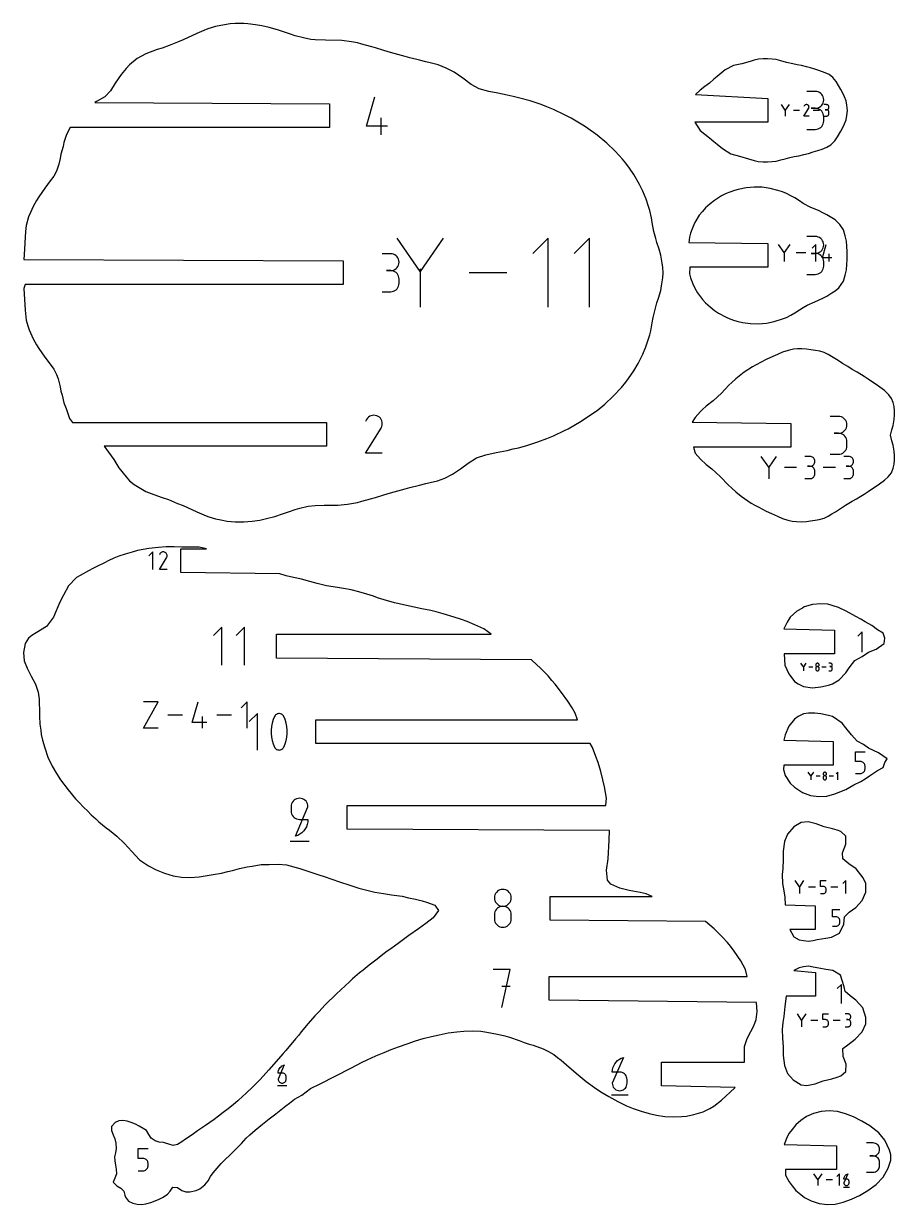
# Model space of a CAD drawing. Extents: x 0 to 590, y 0 to 890.
# Drawn here: x 187.4 to 297.5, y 88.9 to 238.2 of the extents above; entities that cross this region are included whole.
import ezdxf

# ---------------------------------------------------------------- set-up
doc = ezdxf.new("R2010")
doc.units = 0
doc.header["$MEASUREMENT"] = 0
doc.layers.add('annotation', color=7, linetype='Continuous')
doc.layers.add('boundary', color=7, linetype='Continuous')

msp = doc.modelspace()

# ---------------------------------------------------------------- linework, layer by layer
at = {"layer": 'annotation', "color": 1}
for p, q in [((283.690659, 227.291125), (283.690659, 226.484657)), ((285.509959, 227.209287), (284.717578, 227.209287)), ((288.033047, 227.209287), (287.240666, 227.209287)), ((232.613529, 224.123217), (232.613529, 226.255012)), ((283.547359, 209.303489), (283.547359, 208.094192)), ((286.275397, 209.180774), (285.087223, 209.180774)), ((289.232955, 208.09426), (289.232955, 209.059354)), ((237.517765, 207.180322), (237.517765, 202.31659)), ((248.489799, 206.686769), (243.711021, 206.686769)), ((281.599145, 182.213988), (281.599145, 180.647596)), ((285.13275, 182.055037), (283.593717, 182.055037)), ((290.032888, 182.055037), (288.493856, 182.055037)), ((285.994362, 156.888906), (285.994362, 156.357761)), ((287.192564, 156.835007), (286.670697, 156.835007)), ((288.854142, 156.835007), (288.332275, 156.835007)), ((207.463538, 150.764074), (205.636873, 150.764074)), ((213.650716, 150.764074), (211.82405, 150.764074)), ((210.014931, 149.093698), (210.014931, 150.577406)), ((286.928714, 143.109591), (286.928714, 142.578446)), ((288.126917, 143.055692), (287.605049, 143.055692)), ((289.788494, 143.055692), (289.266627, 143.055692)), ((221.078533, 134.837144), (223.478533, 134.837144)), ((285.477153, 129.110566), (285.477153, 128.203507)), ((287.523378, 129.018521), (286.632162, 129.018521)), ((290.360928, 129.018521), (289.469712, 129.018521)), ((248.903366, 116.464154), (247.836265, 116.464154)), ((285.768006, 112.260023), (285.768006, 111.352963)), ((287.814232, 112.167978), (286.923015, 112.167978)), ((290.651784, 112.167978), (289.760568, 112.167978)), ((219.505427, 103.946464), (220.6554, 103.946464)), ((261.705355, 102.746756), (263.815094, 102.746756)), ((287.802962, 92.111775), (287.802962, 91.284927)), ((289.66824, 92.02787), (288.855834, 92.02787)), ((291.071432, 91.099249), (291.814329, 91.099249))]:
    msp.add_line(p, q, dxfattribs=at)
for points in [[(233.412425, 225.190319), (230.74723, 225.190319), (231.811622, 228.923217)], [(286.430145, 224.809454), (287.496043, 224.809454), (287.496043, 224.809454), (287.687747, 224.826651), (287.868134, 224.876215), (288.034203, 224.955101), (288.182955, 225.060269), (288.311389, 225.188676), (288.416505, 225.33728), (288.495302, 225.503038), (288.54478, 225.682907), (288.56194, 225.873847), (288.56194, 226.407548), (288.56194, 226.407548), (288.54478, 226.598408), (288.495302, 226.778235), (288.416505, 226.94398), (288.311389, 227.092594), (288.182955, 227.221026), (288.034203, 227.326226), (287.868134, 227.405145), (287.687747, 227.454733), (287.496043, 227.47194), (286.962341, 227.47194), (287.496043, 227.47194), (287.496043, 227.47194), (287.687747, 227.489151), (287.868134, 227.538768), (288.034203, 227.617766), (288.182955, 227.723119), (288.311389, 227.851802), (288.416505, 228.000792), (288.495302, 228.167061), (288.54478, 228.347587), (288.56194, 228.539343), (288.56194, 228.539343), (288.54478, 228.730202), (288.495302, 228.91003), (288.416505, 229.075775), (288.311389, 229.224389), (288.182955, 229.352821), (288.034203, 229.458021), (287.868134, 229.53694), (287.687747, 229.586528), (287.496043, 229.603735), (286.430145, 229.603735)], [(284.173958, 227.933917), (283.690659, 227.23487), (283.207269, 227.933917)], [(286.696981, 226.484691), (286.053371, 226.484691), (286.648088, 227.44211), (286.648088, 227.44211), (286.648799, 227.442989), (286.649481, 227.443877), (286.650138, 227.444779), (286.650775, 227.445703), (286.651396, 227.446658), (286.652006, 227.44765), (286.652609, 227.448687), (286.65321, 227.449776), (286.653814, 227.450925), (286.653814, 227.450925), (286.678369, 227.503648), (286.692714, 227.558301), (286.6972, 227.613647), (286.692179, 227.668453), (286.678001, 227.721483), (286.655019, 227.771502), (286.623583, 227.817276), (286.584047, 227.857569), (286.53676, 227.891147), (286.53676, 227.891147), (286.48389, 227.915354), (286.429154, 227.929478), (286.373776, 227.933837), (286.318978, 227.928749), (286.265986, 227.914532), (286.216022, 227.891504), (286.17031, 227.859982), (286.130075, 227.820285), (286.096539, 227.77273), (286.054279, 227.691666)], [(288.576349, 226.484748), (288.898154, 226.484748), (288.898154, 226.484748), (288.956032, 226.48994), (289.010493, 226.504904), (289.060631, 226.52872), (289.10554, 226.560472), (289.144316, 226.599239), (289.176051, 226.644104), (289.199841, 226.694148), (289.214779, 226.748453), (289.21996, 226.806099), (289.21996, 226.967229), (289.21996, 226.967229), (289.214779, 227.024851), (289.199841, 227.079143), (289.176051, 227.129184), (289.144316, 227.174051), (289.10554, 227.212826), (289.060631, 227.244587), (289.010493, 227.268414), (288.956032, 227.283385), (288.898154, 227.28858), (288.737024, 227.28858), (288.898154, 227.28858), (288.898154, 227.28858), (288.956032, 227.293776), (289.010493, 227.308756), (289.060631, 227.332606), (289.10554, 227.364413), (289.144316, 227.403264), (289.176051, 227.448246), (289.199841, 227.498444), (289.214779, 227.552947), (289.21996, 227.61084), (289.21996, 227.61084), (289.214779, 227.668462), (289.199841, 227.722754), (289.176051, 227.772794), (289.144316, 227.817662), (289.10554, 227.856437), (289.060631, 227.888198), (289.010493, 227.912025), (288.956032, 227.926996), (288.898154, 227.932191), (288.576349, 227.932191)], [(240.432496, 211.056948), (237.517765, 206.841056), (234.602485, 211.056948)], [(253.709651, 202.316864), (253.709651, 211.056674), (251.76668, 209.113154)], [(258.930052, 202.316864), (258.930052, 211.056674), (256.98708, 209.113154)], [(286.42678, 206.466559), (287.492677, 206.466559), (287.492677, 206.466559), (287.684381, 206.483756), (287.864768, 206.533319), (288.030838, 206.612206), (288.17959, 206.717374), (288.308024, 206.845781), (288.413139, 206.994385), (288.491936, 207.160143), (288.541415, 207.340012), (288.558575, 207.530951), (288.558575, 208.064653), (288.558575, 208.064653), (288.541415, 208.255512), (288.491936, 208.43534), (288.413139, 208.601085), (288.308024, 208.749699), (288.17959, 208.878131), (288.030838, 208.983331), (287.864768, 209.06225), (287.684381, 209.111838), (287.492677, 209.129045), (286.958976, 209.129045), (287.492677, 209.129045), (287.492677, 209.129045), (287.684381, 209.146256), (287.864768, 209.195873), (288.030838, 209.27487), (288.17959, 209.380224), (288.308024, 209.508907), (288.413139, 209.657896), (288.491936, 209.824166), (288.541415, 210.004692), (288.558575, 210.196447), (288.558575, 210.196447), (288.541415, 210.387307), (288.491936, 210.567135), (288.413139, 210.73288), (288.308024, 210.881494), (288.17959, 211.009925), (288.030838, 211.115126), (287.864768, 211.194045), (287.684381, 211.243633), (287.492677, 211.26084), (286.42678, 211.26084)], [(232.734261, 204.28694), (233.800158, 204.28694), (233.800158, 204.28694), (233.991862, 204.304137), (234.172249, 204.3537), (234.338319, 204.432587), (234.487071, 204.537755), (234.615504, 204.666162), (234.72062, 204.814766), (234.799417, 204.980523), (234.848896, 205.160393), (234.866055, 205.351332), (234.866055, 205.885033), (234.866055, 205.885033), (234.848896, 206.075893), (234.799417, 206.255721), (234.72062, 206.421466), (234.615504, 206.570079), (234.487071, 206.698511), (234.338319, 206.803712), (234.172249, 206.882631), (233.991862, 206.932219), (233.800158, 206.949426), (233.266457, 206.949426), (233.800158, 206.949426), (233.800158, 206.949426), (233.991862, 206.966637), (234.172249, 207.016254), (234.338319, 207.095251), (234.487071, 207.200604), (234.615504, 207.329288), (234.72062, 207.478277), (234.799417, 207.644547), (234.848896, 207.825072), (234.866055, 208.016828), (234.866055, 208.016828), (234.848896, 208.207688), (234.799417, 208.387515), (234.72062, 208.553261), (234.615504, 208.701874), (234.487071, 208.830306), (234.338319, 208.935506), (234.172249, 209.014425), (233.991862, 209.064013), (233.800158, 209.08122), (232.734261, 209.08122)], [(284.272065, 210.267356), (283.547359, 209.219135), (282.822517, 210.267356)], [(287.573238, 208.09426), (287.573238, 210.267288), (287.090146, 209.78406)], [(289.594626, 208.577352), (288.388055, 208.577352), (288.869921, 210.267288)], [(232.740136, 183.86808), (230.608341, 183.86808), (232.578189, 187.039283), (232.578189, 187.039283), (232.580544, 187.042197), (232.582803, 187.045135), (232.584979, 187.048124), (232.587089, 187.051186), (232.589146, 187.054348), (232.591167, 187.057634), (232.593165, 187.061068), (232.595155, 187.064675), (232.597153, 187.068481), (232.597153, 187.068481), (232.678488, 187.243113), (232.726002, 187.424135), (232.740861, 187.607456), (232.724228, 187.788985), (232.677267, 187.964633), (232.601145, 188.130309), (232.497024, 188.281923), (232.366069, 188.415384), (232.209445, 188.526602), (232.209445, 188.526602), (232.034327, 188.606781), (231.853028, 188.653563), (231.669601, 188.668002), (231.488098, 188.65115), (231.312574, 188.604059), (231.147082, 188.527784), (230.995674, 188.423377), (230.862403, 188.291891), (230.751324, 188.134379), (230.611351, 187.865872)], [(289.351768, 183.727405), (290.417665, 183.727405), (290.417665, 183.727405), (290.609369, 183.744602), (290.789756, 183.794166), (290.955826, 183.873052), (291.104578, 183.978221), (291.233012, 184.106628), (291.338127, 184.255231), (291.416924, 184.420989), (291.466403, 184.600859), (291.483562, 184.791798), (291.483562, 185.325499), (291.483562, 185.325499), (291.466403, 185.516359), (291.416924, 185.696186), (291.338127, 185.861932), (291.233012, 186.010545), (291.104578, 186.138977), (290.955826, 186.244177), (290.789756, 186.323096), (290.609369, 186.372684), (290.417665, 186.389891), (289.883964, 186.389891), (290.417665, 186.389891), (290.417665, 186.389891), (290.609369, 186.407102), (290.789756, 186.456719), (290.955826, 186.535717), (291.104578, 186.64107), (291.233012, 186.769753), (291.338127, 186.918743), (291.416924, 187.085013), (291.466403, 187.265538), (291.483562, 187.457294), (291.483562, 187.457294), (291.466403, 187.648153), (291.416924, 187.827981), (291.338127, 187.993726), (291.233012, 188.14234), (291.104578, 188.270772), (290.955826, 188.375972), (290.789756, 188.454891), (290.609369, 188.504479), (290.417665, 188.521686), (289.351768, 188.521686)], [(282.53785, 183.462477), (281.599145, 182.104726), (280.660263, 183.462477)], [(286.187999, 180.647773), (286.813038, 180.647773), (286.813038, 180.647773), (286.925453, 180.657857), (287.031231, 180.686921), (287.128614, 180.73318), (287.215841, 180.79485), (287.291154, 180.870148), (287.352794, 180.957288), (287.399, 181.054488), (287.428014, 181.159963), (287.438077, 181.271929), (287.438077, 181.58489), (287.438077, 181.58489), (287.428014, 181.696809), (287.399, 181.80226), (287.352794, 181.899452), (287.291154, 181.986599), (287.215841, 182.061911), (287.128614, 182.1236), (287.031231, 182.169878), (286.925453, 182.198956), (286.813038, 182.209046), (286.500077, 182.209046), (286.813038, 182.209046), (286.813038, 182.209046), (286.925453, 182.219139), (287.031231, 182.248234), (287.128614, 182.294558), (287.215841, 182.356336), (287.291154, 182.431796), (287.352794, 182.519163), (287.399, 182.616663), (287.428014, 182.722522), (287.438077, 182.834967), (287.438077, 182.834967), (287.428014, 182.946887), (287.399, 183.052337), (287.352794, 183.14953), (287.291154, 183.236676), (287.215841, 183.311988), (287.128614, 183.373677), (287.031231, 183.419955), (286.925453, 183.449033), (286.813038, 183.459124), (286.187999, 183.459124)], [(291.088137, 180.647773), (291.713176, 180.647773), (291.713176, 180.647773), (291.825591, 180.657857), (291.931369, 180.686921), (292.028752, 180.73318), (292.115979, 180.79485), (292.191292, 180.870148), (292.252932, 180.957288), (292.299138, 181.054488), (292.328152, 181.159963), (292.338215, 181.271929), (292.338215, 181.58489), (292.338215, 181.58489), (292.328152, 181.696809), (292.299138, 181.80226), (292.252932, 181.899452), (292.191292, 181.986599), (292.115979, 182.061911), (292.028752, 182.1236), (291.931369, 182.169878), (291.825591, 182.198956), (291.713176, 182.209046), (291.400215, 182.209046), (291.713176, 182.209046), (291.713176, 182.209046), (291.825591, 182.219139), (291.931369, 182.248234), (292.028752, 182.294558), (292.115979, 182.356336), (292.191292, 182.431796), (292.252932, 182.519163), (292.299138, 182.616663), (292.328152, 182.722522), (292.338215, 182.834967), (292.338215, 182.834967), (292.328152, 182.946887), (292.299138, 183.052337), (292.252932, 183.14953), (292.191292, 183.236676), (292.115979, 183.311988), (292.028752, 183.373677), (291.931369, 183.419955), (291.825591, 183.449033), (291.713176, 183.459124), (291.088137, 183.459124)], [(203.718657, 169.183963), (203.718657, 171.396752), (203.226725, 170.904682)], [(205.531303, 169.183945), (204.54855, 169.183945), (205.456646, 170.645862), (205.456646, 170.645862), (205.457732, 170.647206), (205.458773, 170.64856), (205.459776, 170.649938), (205.460748, 170.65135), (205.461697, 170.652807), (205.462628, 170.654322), (205.46355, 170.655905), (205.464467, 170.657568), (205.465388, 170.659323), (205.465388, 170.659323), (205.502883, 170.739828), (205.524787, 170.823279), (205.531637, 170.907789), (205.523969, 170.991474), (205.502321, 171.072447), (205.467228, 171.148823), (205.419229, 171.218717), (205.358859, 171.280242), (205.286656, 171.331514), (205.286656, 171.331514), (205.205927, 171.368476), (205.122348, 171.390042), (205.037789, 171.396698), (204.954116, 171.388929), (204.8732, 171.367221), (204.796908, 171.332058), (204.72711, 171.283927), (204.665672, 171.223312), (204.614465, 171.150699), (204.549938, 171.026918)], [(212.456455, 157.07262), (212.456455, 161.87262), (211.389354, 160.805217)], [(215.323556, 157.07262), (215.323556, 161.87262), (214.256455, 160.805217)], [(293.430674, 158.710079), (293.430674, 161.293669), (292.856309, 160.719142)], [(286.312665, 157.312253), (285.994362, 156.851856), (285.675998, 157.312253)], [(289.211964, 156.357821), (289.423907, 156.357821), (289.423907, 156.357821), (289.462026, 156.36124), (289.497894, 156.371096), (289.530915, 156.386781), (289.560493, 156.407693), (289.586031, 156.433226), (289.606932, 156.462774), (289.6226, 156.495733), (289.632439, 156.531499), (289.635851, 156.569465), (289.635851, 156.675586), (289.635851, 156.675586), (289.632439, 156.713537), (289.6226, 156.749294), (289.606932, 156.78225), (289.586031, 156.811801), (289.560493, 156.837338), (289.530915, 156.858256), (289.497894, 156.873948), (289.462026, 156.883808), (289.423907, 156.88723), (289.317786, 156.88723), (289.423907, 156.88723), (289.423907, 156.88723), (289.462026, 156.890652), (289.497894, 156.900518), (289.530915, 156.916226), (289.560493, 156.937174), (289.586031, 156.962762), (289.606932, 156.992387), (289.6226, 157.025448), (289.632439, 157.061343), (289.635851, 157.099472), (289.635851, 157.099472), (289.632439, 157.137423), (289.6226, 157.17318), (289.606932, 157.206137), (289.586031, 157.235687), (289.560493, 157.261224), (289.530915, 157.282142), (289.497894, 157.297835), (289.462026, 157.307695), (289.423907, 157.311116), (289.211964, 157.311116)], [(204.383777, 149.093698), (202.528828, 149.093698), (204.383777, 152.43445), (202.528828, 152.43445)], [(210.570954, 149.83639), (208.716006, 149.83639), (209.456812, 152.43445)], [(215.64598, 149.093698), (215.64598, 152.43445), (214.903288, 151.691548)], [(216.947457, 146.346022), (216.947457, 150.963742), (215.920879, 149.936874)], [(292.563935, 143.369509), (293.173346, 143.369509), (293.173346, 143.369509), (293.282723, 143.379344), (293.385736, 143.407696), (293.480648, 143.452838), (293.565723, 143.513045), (293.639224, 143.58659), (293.699415, 143.671745), (293.744558, 143.766784), (293.772917, 143.869981), (293.782756, 143.979608), (293.782756, 144.283195), (293.782756, 144.283195), (293.772923, 144.392769), (293.744578, 144.495824), (293.699453, 144.590657), (293.639281, 144.675568), (293.565794, 144.748855), (293.480725, 144.808818), (293.385806, 144.853754), (293.282768, 144.881964), (293.173346, 144.891745), (292.563935, 144.891745), (292.563935, 146.113836), (293.782756, 146.113836)], [(287.247017, 143.532938), (286.928714, 143.072541), (286.61035, 143.532938)], [(290.358529, 142.578476), (290.358529, 143.532908), (290.146346, 143.320666)], [(286.020735, 129.833535), (285.477153, 129.047295), (284.93347, 129.833535)], [(288.134447, 128.203558), (288.496392, 128.203558), (288.496392, 128.203558), (288.561354, 128.209399), (288.622536, 128.226237), (288.678907, 128.253049), (288.729435, 128.288807), (288.773089, 128.332487), (288.808838, 128.383063), (288.835649, 128.439509), (288.852493, 128.500801), (288.858336, 128.565911), (288.858336, 128.746219), (288.858336, 128.746219), (288.852496, 128.811298), (288.835661, 128.872505), (288.80886, 128.928829), (288.773123, 128.97926), (288.729477, 129.022787), (288.678952, 129.0584), (288.622577, 129.085089), (288.561381, 129.101844), (288.496392, 129.107653), (288.134447, 129.107653), (288.134447, 129.833484), (288.858336, 129.833484)], [(291.334402, 128.203558), (291.334402, 129.833484), (290.972048, 129.471029)], [(289.658946, 124.077698), (290.128505, 124.077698), (290.128505, 124.077698), (290.212781, 124.085276), (290.292154, 124.107121), (290.365285, 124.141904), (290.430837, 124.188294), (290.48747, 124.244961), (290.533848, 124.310575), (290.568631, 124.383804), (290.590482, 124.463318), (290.598064, 124.547788), (290.598064, 124.781705), (290.598064, 124.781705), (290.590487, 124.866134), (290.568646, 124.945539), (290.533877, 125.018609), (290.487514, 125.084034), (290.430891, 125.140503), (290.365344, 125.186705), (290.292208, 125.221329), (290.212816, 125.243065), (290.128505, 125.250601), (289.658946, 125.250601), (289.658946, 126.192239), (290.598064, 126.192239)], [(247.836265, 113.801668), (248.903366, 118.601668), (246.768862, 118.601668)], [(290.787421, 114.31937), (290.787421, 116.718898), (290.253975, 116.185302)], [(286.311588, 112.982993), (285.768006, 112.196752), (285.224322, 112.982993)], [(288.425301, 111.353014), (288.787246, 111.353014), (288.787246, 111.353014), (288.852208, 111.358855), (288.913391, 111.375694), (288.969761, 111.402506), (289.02029, 111.438264), (289.063944, 111.481944), (289.099692, 111.53252), (289.126504, 111.588966), (289.143348, 111.650258), (289.149191, 111.715368), (289.149191, 111.895676), (289.149191, 111.895676), (289.143351, 111.960756), (289.126516, 112.021962), (289.099715, 112.078286), (289.063977, 112.128717), (289.020332, 112.172244), (288.969807, 112.207858), (288.913432, 112.234547), (288.852235, 112.251301), (288.787246, 112.25711), (288.425301, 112.25711), (288.425301, 112.982942), (289.149191, 112.982942)], [(291.262854, 111.353066), (291.624799, 111.353066), (291.624799, 111.353066), (291.689896, 111.358905), (291.751149, 111.375735), (291.807541, 111.402523), (291.858053, 111.438234), (291.901665, 111.481837), (291.937359, 111.532298), (291.964116, 111.588585), (291.980917, 111.649663), (291.986744, 111.714499), (291.986744, 111.895727), (291.986744, 111.895727), (291.980917, 111.960537), (291.964116, 112.021601), (291.937359, 112.077883), (291.901665, 112.128347), (291.858053, 112.171959), (291.807541, 112.207682), (291.751149, 112.23448), (291.689896, 112.251318), (291.624799, 112.257161), (291.443571, 112.257161), (291.624799, 112.257161), (291.624799, 112.257161), (291.689896, 112.263006), (291.751149, 112.279854), (291.807541, 112.306679), (291.858053, 112.342454), (291.901665, 112.386151), (291.937359, 112.436743), (291.964116, 112.493203), (291.980917, 112.554503), (291.986744, 112.619617), (291.986744, 112.619617), (291.980917, 112.684427), (291.964116, 112.745491), (291.937359, 112.801773), (291.901665, 112.852237), (291.858053, 112.895849), (291.807541, 112.931571), (291.751149, 112.95837), (291.689896, 112.975208), (291.624799, 112.981051), (291.262854, 112.981051)], [(201.867124, 93.154578), (202.494056, 93.154578), (202.494056, 93.154578), (202.606578, 93.164696), (202.712553, 93.193862), (202.810194, 93.240303), (202.897715, 93.302241), (202.973329, 93.3779), (203.03525, 93.465503), (203.081691, 93.563275), (203.110866, 93.669439), (203.120988, 93.782218), (203.120988, 94.094533), (203.120988, 94.094533), (203.110871, 94.207258), (203.081711, 94.313275), (203.035289, 94.410835), (202.973387, 94.498187), (202.897788, 94.573581), (202.810273, 94.635268), (202.712624, 94.681496), (202.606625, 94.710517), (202.494056, 94.720579), (201.867124, 94.720579), (201.867124, 95.977806), (203.120988, 95.977806)], [(293.985492, 92.973568), (294.806631, 92.973568), (294.806631, 92.973568), (294.954315, 92.986816), (295.093281, 93.024998), (295.221216, 93.085771), (295.335811, 93.166789), (295.434753, 93.265711), (295.515731, 93.380191), (295.576435, 93.507887), (295.614552, 93.646454), (295.627771, 93.793548), (295.627771, 94.204698), (295.627771, 94.204698), (295.614552, 94.351731), (295.576435, 94.490265), (295.515731, 94.617951), (295.434753, 94.732439), (295.335811, 94.83138), (295.221216, 94.912423), (295.093281, 94.973221), (294.954315, 95.011422), (294.806631, 95.024678), (294.395482, 95.024678), (294.806631, 95.024678), (294.806631, 95.024678), (294.954315, 95.037937), (295.093281, 95.07616), (295.221216, 95.137018), (295.335811, 95.218179), (295.434753, 95.317314), (295.515731, 95.432091), (295.576435, 95.560181), (295.614552, 95.699253), (295.627771, 95.846977), (295.627771, 95.846977), (295.614552, 95.99401), (295.576435, 96.132545), (295.515731, 96.26023), (295.434753, 96.374718), (295.335811, 96.473659), (295.221216, 96.554703), (295.093281, 96.6155), (294.954315, 96.653701), (294.806631, 96.666957), (293.985492, 96.666957)], [(288.298475, 92.770813), (287.802962, 92.054099), (287.307356, 92.770813)], [(290.55563, 91.284973), (290.55563, 92.770766), (290.225319, 92.440362)]]:
    msp.add_lwpolyline(points, dxfattribs=at)
for points in [[(287.970853, 157.137363), (287.960995, 157.17312), (287.945301, 157.206077), (287.924375, 157.235627), (287.898817, 157.261164), (287.869231, 157.282082), (287.83622, 157.297775), (287.800385, 157.307635), (287.76233, 157.311056), (287.76233, 157.311056), (287.724274, 157.307635), (287.68844, 157.297775), (287.655428, 157.282082), (287.625843, 157.261164), (287.600285, 157.235627), (287.579358, 157.206077), (287.563665, 157.17312), (287.553807, 157.137363), (287.550387, 157.099412), (287.550387, 157.099412), (287.553809, 157.061284), (287.563672, 157.025388), (287.579372, 156.992327), (287.600305, 156.962702), (287.625867, 156.937114), (287.655455, 156.916166), (287.688464, 156.900458), (287.72429, 156.890592), (287.76233, 156.88717), (287.76233, 156.88717), (287.800369, 156.890592), (287.836196, 156.900458), (287.869205, 156.916166), (287.898792, 156.937114), (287.924355, 156.962702), (287.945288, 156.992327), (287.960988, 157.025388), (287.970851, 157.061284), (287.974273, 157.099412), (287.974273, 157.099412)], [(287.553809, 156.531297), (287.563672, 156.495456), (287.579372, 156.462475), (287.600305, 156.432944), (287.625867, 156.407456), (287.655455, 156.386602), (287.688464, 156.370974), (287.72429, 156.361163), (287.76233, 156.357761), (287.76233, 156.357761), (287.800369, 156.361163), (287.836196, 156.370974), (287.869205, 156.386602), (287.898792, 156.407456), (287.924355, 156.432944), (287.945288, 156.462475), (287.960988, 156.495456), (287.970851, 156.531297), (287.974273, 156.569405), (287.974273, 156.674987), (287.974273, 156.674987), (287.970853, 156.713114), (287.960995, 156.749004), (287.945301, 156.782057), (287.924375, 156.811673), (287.898817, 156.837251), (287.869231, 156.85819), (287.83622, 156.873889), (287.800385, 156.88375), (287.76233, 156.88717), (287.76233, 156.88717), (287.724274, 156.883748), (287.68844, 156.873883), (287.655428, 156.858176), (287.625843, 156.837231), (287.600285, 156.811648), (287.579358, 156.782031), (287.563665, 156.74898), (287.553807, 156.713098), (287.550387, 156.674987), (287.550387, 156.569405), (287.550387, 156.569405)], [(219.528007, 146.366812), (219.638074, 146.34688), (219.748399, 146.346322), (219.856493, 146.364327), (219.959867, 146.400081), (220.056035, 146.452772), (220.142506, 146.521586), (220.216794, 146.605711), (220.276409, 146.704335), (220.276409, 146.704335), (220.454278, 147.120682), (220.58768, 147.54908), (220.676615, 147.986112), (220.721082, 148.428365), (220.721082, 148.872422), (220.676615, 149.314867), (220.58768, 149.752286), (220.454278, 150.181263), (220.276409, 150.598382), (220.276409, 150.598382), (220.253789, 150.640478), (220.228145, 150.680725), (220.199669, 150.718925), (220.168554, 150.754879), (220.134995, 150.78839), (220.099183, 150.81926), (220.061312, 150.847292), (220.021574, 150.872287), (219.980163, 150.894048), (219.980163, 150.894048), (219.87199, 150.935037), (219.761278, 150.955651), (219.650487, 150.956706), (219.542078, 150.93902), (219.438509, 150.903411), (219.34224, 150.850696), (219.255732, 150.781693), (219.181443, 150.69722), (219.121834, 150.598093), (219.121834, 150.598093), (218.944823, 150.181831), (218.812064, 149.753498), (218.723558, 149.316508), (218.679305, 148.874277), (218.679305, 148.43022), (218.723558, 147.987753), (218.812064, 147.550292), (218.944823, 147.121251), (219.121834, 146.704045), (219.121834, 146.704045), (219.144372, 146.662033), (219.169826, 146.621987), (219.198091, 146.584029), (219.229059, 146.54828), (219.262622, 146.514862), (219.298674, 146.483897), (219.337106, 146.455505), (219.377813, 146.42981), (219.420686, 146.406931), (219.420686, 146.406931)], [(288.905205, 143.358048), (288.895347, 143.393805), (288.879653, 143.426762), (288.858727, 143.456312), (288.833169, 143.481849), (288.803583, 143.502767), (288.770572, 143.51846), (288.734737, 143.52832), (288.696682, 143.531741), (288.696682, 143.531741), (288.658627, 143.52832), (288.622792, 143.51846), (288.58978, 143.502767), (288.560195, 143.481849), (288.534637, 143.456312), (288.51371, 143.426762), (288.498017, 143.393805), (288.488159, 143.358048), (288.484739, 143.320097), (288.484739, 143.320097), (288.488161, 143.281969), (288.498024, 143.246073), (288.513724, 143.213012), (288.534657, 143.183387), (288.560219, 143.157799), (288.589807, 143.136851), (288.622816, 143.121143), (288.658642, 143.111277), (288.696682, 143.107855), (288.696682, 143.107855), (288.734722, 143.111277), (288.770548, 143.121143), (288.803557, 143.136851), (288.833145, 143.157799), (288.858707, 143.183387), (288.87964, 143.213012), (288.89534, 143.246073), (288.905203, 143.281969), (288.908625, 143.320097), (288.908625, 143.320097)], [(288.488161, 142.751982), (288.498024, 142.716141), (288.513724, 142.68316), (288.534657, 142.653629), (288.560219, 142.628141), (288.589807, 142.607287), (288.622816, 142.591659), (288.658642, 142.581848), (288.696682, 142.578446), (288.696682, 142.578446), (288.734722, 142.581848), (288.770548, 142.591659), (288.803557, 142.607287), (288.833145, 142.628141), (288.858707, 142.653629), (288.87964, 142.68316), (288.89534, 142.716141), (288.905203, 142.751982), (288.908625, 142.79009), (288.908625, 142.895672), (288.908625, 142.895672), (288.905205, 142.933799), (288.895347, 142.969689), (288.879653, 143.002742), (288.858727, 143.032358), (288.833169, 143.057936), (288.803583, 143.078875), (288.770572, 143.094574), (288.734737, 143.104435), (288.696682, 143.107855), (288.696682, 143.107855), (288.658627, 143.104433), (288.622792, 143.094568), (288.58978, 143.078861), (288.560195, 143.057916), (288.534637, 143.032333), (288.51371, 143.002716), (288.498017, 142.969665), (288.488159, 142.933783), (288.484739, 142.895672), (288.484739, 142.79009), (288.484739, 142.79009)], [(223.343527, 139.169741), (223.343527, 139.169741), (223.326368, 139.361497), (223.276889, 139.542023), (223.198092, 139.708292), (223.092977, 139.857282), (222.964543, 139.985965), (222.815791, 140.091318), (222.649721, 140.170316), (222.469334, 140.219933), (222.27763, 140.237144), (222.27763, 140.237144), (222.086322, 140.219933), (221.906146, 140.170316), (221.740138, 140.091318), (221.591337, 139.985965), (221.462779, 139.857282), (221.357502, 139.708292), (221.278544, 139.542023), (221.228942, 139.361497), (221.211733, 139.169741), (221.211733, 138.63604), (221.211733, 138.63604), (221.228942, 138.444295), (221.278544, 138.263797), (221.357502, 138.097567), (221.462779, 137.948626), (221.591337, 137.819992), (221.740138, 137.714686), (221.906146, 137.635729), (222.086322, 137.58614), (222.27763, 137.568939), (223.343527, 137.568939), (223.319928, 137.245307), (223.251057, 136.934239), (223.139807, 136.639647), (222.989067, 136.365442), (222.80173, 136.115536), (222.580686, 135.893841), (222.328828, 135.704269), (222.049045, 135.550733), (221.74423, 135.437144), (221.74423, 135.437144)], [(249.024877, 127.85721), (248.9753, 128.037037), (248.896374, 128.202783), (248.791129, 128.351396), (248.662596, 128.479828), (248.513805, 128.585029), (248.347785, 128.663948), (248.167566, 128.713535), (247.976179, 128.730743), (247.976179, 128.730743), (247.784792, 128.713535), (247.604574, 128.663948), (247.438554, 128.585029), (247.289762, 128.479828), (247.161229, 128.351396), (247.055985, 128.202783), (246.977059, 128.037037), (246.927481, 127.85721), (246.910282, 127.66635), (246.910282, 127.66635), (246.927491, 127.474594), (246.977093, 127.294069), (247.056052, 127.127799), (247.161328, 126.97881), (247.289886, 126.850126), (247.438687, 126.744773), (247.604695, 126.665776), (247.784871, 126.616159), (247.976179, 126.598948), (247.976179, 126.598948), (248.167487, 126.616159), (248.347663, 126.665776), (248.513671, 126.744773), (248.662472, 126.850126), (248.79103, 126.97881), (248.896307, 127.127799), (248.975265, 127.294069), (249.024868, 127.474594), (249.042077, 127.66635), (249.042077, 127.66635)], [(246.927491, 124.809202), (246.977093, 124.628953), (247.056052, 124.463084), (247.161328, 124.314569), (247.289886, 124.186385), (247.438687, 124.081507), (247.604695, 124.00291), (247.784871, 123.95357), (247.976179, 123.936462), (247.976179, 123.936462), (248.167487, 123.95357), (248.347663, 124.00291), (248.513671, 124.081507), (248.662472, 124.186385), (248.79103, 124.314569), (248.896307, 124.463084), (248.975265, 124.628953), (249.024868, 124.809202), (249.042077, 125.000854), (249.042077, 125.531846), (249.042077, 125.531846), (249.024877, 125.723592), (248.9753, 125.904089), (248.896374, 126.070319), (248.791129, 126.219261), (248.662596, 126.347895), (248.513805, 126.4532), (248.347785, 126.532158), (248.167566, 126.581747), (247.976179, 126.598948), (247.976179, 126.598948), (247.784792, 126.581737), (247.604574, 126.532123), (247.438554, 126.453133), (247.289762, 126.347796), (247.161229, 126.219137), (247.055985, 126.070185), (246.977059, 125.903968), (246.927481, 125.723512), (246.910282, 125.531846), (246.910282, 125.000854), (246.910282, 125.000854)], [(261.82271, 104.212235), (261.82271, 104.212235), (261.837838, 104.04368), (261.881441, 103.885012), (261.95085, 103.738886), (262.043394, 103.607958), (262.156404, 103.494881), (262.287209, 103.402311), (262.433139, 103.332903), (262.591525, 103.289312), (262.759695, 103.274191), (262.759695, 103.274191), (262.928215, 103.289312), (263.086785, 103.332903), (263.23277, 103.402311), (263.363531, 103.494881), (263.476432, 103.607958), (263.568835, 103.738886), (263.638102, 103.885012), (263.681597, 104.04368), (263.696681, 104.212235), (263.696681, 104.679008), (263.696681, 104.679008), (263.681597, 104.847482), (263.638102, 105.005931), (263.568835, 105.15174), (263.476432, 105.282292), (263.363531, 105.394974), (263.23277, 105.487168), (263.086785, 105.556259), (262.928215, 105.599632), (262.759695, 105.614671), (261.82271, 105.614671), (261.843457, 105.899874), (261.904014, 106.173898), (262.001851, 106.433346), (262.13444, 106.67482), (262.299254, 106.894923), (262.493762, 107.090256), (262.715437, 107.257424), (262.96175, 107.393027), (263.230173, 107.49367), (263.230173, 107.49367)], [(219.569394, 104.745265), (219.569394, 104.745265), (219.57764, 104.653389), (219.601407, 104.566902), (219.63924, 104.487253), (219.689684, 104.415886), (219.751283, 104.354251), (219.822582, 104.303793), (219.902126, 104.26596), (219.988458, 104.242199), (220.080125, 104.233957), (220.080125, 104.233957), (220.171981, 104.242199), (220.258414, 104.26596), (220.337987, 104.303793), (220.409262, 104.354251), (220.470802, 104.415886), (220.521169, 104.487253), (220.558925, 104.566902), (220.582633, 104.653389), (220.590855, 104.745265), (220.590855, 104.999692), (220.590855, 104.999692), (220.582633, 105.091524), (220.558925, 105.177891), (220.521169, 105.257368), (220.470802, 105.32853), (220.409262, 105.38995), (220.337987, 105.440203), (220.258414, 105.477863), (220.171981, 105.501504), (220.080125, 105.509702), (219.569394, 105.509702), (219.580703, 105.66516), (219.613711, 105.814525), (219.66704, 105.955944), (219.739312, 106.087566), (219.829148, 106.207539), (219.93517, 106.314011), (220.056, 106.405131), (220.19026, 106.479045), (220.336572, 106.533903), (220.336572, 106.533903)], [(291.112756, 91.615284), (291.112756, 91.615284), (291.118083, 91.555931), (291.133437, 91.50006), (291.157877, 91.448605), (291.190465, 91.402502), (291.230259, 91.362684), (291.276319, 91.330088), (291.327705, 91.305648), (291.383476, 91.290298), (291.442694, 91.284973), (291.442694, 91.284973), (291.502034, 91.290298), (291.557871, 91.305648), (291.609276, 91.330088), (291.655321, 91.362684), (291.695076, 91.402502), (291.727614, 91.448605), (291.752005, 91.50006), (291.76732, 91.555931), (291.772632, 91.615284), (291.772632, 91.779648), (291.772632, 91.779648), (291.76732, 91.838972), (291.752005, 91.894766), (291.727614, 91.946109), (291.695076, 91.99208), (291.655321, 92.031759), (291.609276, 92.064223), (291.557871, 92.088552), (291.502034, 92.103824), (291.442694, 92.10912), (291.112756, 92.10912), (291.120062, 92.209548), (291.141385, 92.306039), (291.175836, 92.397398), (291.222525, 92.482427), (291.28056, 92.559931), (291.349052, 92.628714), (291.427109, 92.687578), (291.513843, 92.735328), (291.608362, 92.770766), (291.608362, 92.770766)]]:
    msp.add_lwpolyline(points, close=True, dxfattribs=at)
at = {"layer": 'boundary', "color": 5}
for points in [[(226.080429, 228.023217), (226.080429, 225.023217), (193.261334, 225.023217), (192.820695, 224.143688), (192.483573, 223.146149), (192.405299, 222.640778), (192.090087, 221.66368), (192.021492, 221.106775), (191.826767, 220.388953), (191.526627, 219.538431), (191.197019, 218.874731), (190.756004, 218.278078), (190.08011, 217.359255), (189.320614, 216.275512), (189.015825, 215.792094), (188.582211, 215.056642), (188.248713, 214.282839), (187.999885, 213.729809), (187.715792, 212.667661), (187.617782, 211.90432), (187.452275, 209.001442), (187.421548, 208.336789), (227.80076, 208.186789), (227.80076, 205.186789), (187.571547, 205.186789), (187.432586, 204.669007), (187.562949, 201.951419), (187.715792, 200.705888), (187.903695, 199.984921), (188.068259, 199.473114), (188.582211, 198.316906), (189.015889, 197.581353), (189.320729, 197.097854), (190.080107, 196.014302), (190.4705, 195.479981), (191.196623, 194.499342), (191.527929, 193.832014), (191.769121, 193.261072), (192.02162, 192.266235), (192.090093, 191.709976), (192.25219, 191.215777), (192.483451, 190.227625), (192.766313, 189.517806), (193.205559, 188.263831), (193.586335, 187.768119), (225.674841, 187.768119), (225.674841, 184.768119), (197.569096, 184.768119), (198.11932, 183.978092), (198.777048, 183.057681), (199.446037, 182.002616), (200.334284, 180.869256), (200.78621, 180.392021), (201.377731, 179.894835), (202.820302, 179.030475), (203.832735, 178.633096), (204.919749, 178.284612), (205.699077, 178.007816), (206.858037, 177.528566), (207.544439, 177.240441), (209.286314, 176.441794), (210.189276, 176.062519), (210.692766, 175.862937), (211.66265, 175.565728), (212.317613, 175.427032), (213.109685, 175.27892), (214.123612, 175.202013), (214.712272, 175.202138), (215.228837, 175.199416), (215.746299, 175.237835), (216.280172, 175.275875), (217.246173, 175.41492), (218.099172, 175.601247), (219.145195, 175.885919), (220.135655, 176.197017), (220.988318, 176.504483), (221.740397, 176.747153), (222.31822, 176.930216), (223.373973, 177.166638), (224.270893, 177.249051), (225.407995, 177.278818), (227.13771, 177.309395), (228.357936, 177.406024), (229.602169, 177.641074), (230.140391, 177.78991), (231.25622, 178.089861), (231.865651, 178.270577), (232.921326, 178.586476), (233.772121, 178.849694), (235.651564, 179.37517), (236.232719, 179.53367), (237.437922, 179.840774), (238.257181, 180.016997), (238.803672, 180.145103), (239.703113, 180.364931), (240.629752, 180.718809), (241.606065, 181.218018), (242.610319, 181.885529), (243.613248, 182.613985), (244.663489, 183.277954), (245.829821, 183.679156), (247.131336, 183.940283), (248.543908, 184.224623), (249.287832, 184.400211), (249.96325, 184.561285), (251.005503, 184.854877), (252.407947, 185.296029), (253.552275, 185.739032), (254.380146, 186.075353), (255.780027, 186.741429), (256.260189, 186.967018), (257.89664, 187.900184), (259.445656, 188.952067), (259.89356, 189.28292), (260.872, 190.086779), (261.946373, 191.093385), (262.972812, 192.192434), (263.518346, 192.861869), (263.862054, 193.299025), (264.525937, 194.283952), (265.082171, 195.216299), (265.674452, 196.377422), (266.080726, 197.32807), (266.416621, 198.331909), (266.550045, 198.824542), (266.681331, 199.32555), (266.878845, 200.351135), (266.998586, 201.004218), (267.32332, 202.361787), (267.467011, 202.871938), (267.661495, 203.450113), (267.949634, 204.450487), (268.065396, 205.004554), (268.213869, 206.01829), (268.2588, 206.687075), (268.213851, 207.355788), (268.121095, 207.873085), (267.949639, 208.923056), (267.740913, 209.663334), (267.467011, 210.501615), (267.32332, 211.011767), (267.0816, 211.912527), (266.878844, 213.022405), (266.767194, 213.615646), (266.550045, 214.549006), (266.416621, 215.041633), (266.100234, 215.99474), (265.674882, 216.9952), (265.254668, 217.84044), (264.525635, 219.090064), (263.990718, 219.888459), (263.518417, 220.511574), (263.100476, 221.036962), (262.178026, 222.051703), (261.128261, 223.065529), (259.893556, 224.09063), (259.445658, 224.421477), (258.302794, 225.219002), (256.615279, 226.212145), (255.78003, 226.632116), (254.380145, 227.298183), (253.552277, 227.634497), (252.809474, 227.938797), (251.417221, 228.40442), (249.963249, 228.81226), (249.287834, 228.973335), (248.543908, 229.148917), (247.367426, 229.387046), (246.211833, 229.601483), (245.006904, 229.920895), (243.969274, 230.496573), (242.925493, 231.258265), (241.827156, 232.015749), (240.835683, 232.558965), (239.804966, 232.976483), (238.803669, 233.228436), (238.257185, 233.356543), (237.437921, 233.532765), (236.232715, 233.83987), (235.651567, 233.998367), (233.772118, 234.523849), (232.921329, 234.787059), (231.865647, 235.102952), (231.25622, 235.283671), (230.140386, 235.583629), (229.60217, 235.732466), (228.849474, 235.868476), (227.610996, 236.022519), (225.576442, 236.090511), (224.270893, 236.124485), (223.690607, 236.18334), (222.765001, 236.356129), (221.740405, 236.626383), (220.988318, 236.869051), (220.135655, 237.176524), (219.496186, 237.378617), (218.414865, 237.682147), (217.497455, 237.905735), (216.691994, 238.035191), (215.746296, 238.135707), (215.228838, 238.174122), (214.712271, 238.171406), (214.123612, 238.171532), (213.509366, 238.130347), (212.31761, 237.946503), (211.662653, 237.807813), (210.692764, 237.510606), (210.189287, 237.311026), (209.286314, 236.931746), (207.544443, 236.133099), (206.858035, 235.844967), (205.772559, 235.390384), (204.91975, 235.088939), (204.281425, 234.886259), (202.836541, 234.350587), (201.758023, 233.743671), (200.786394, 232.981666), (200.334289, 232.504282), (199.701861, 231.746466), (198.97811, 230.640492), (198.371633, 229.677208), (197.637826, 228.927821), (196.591748, 228.315598), (196.391685, 228.181967)], [(272.351651, 229.19982), (281.496645, 228.709304), (281.496645, 225.709304), (272.256798, 225.709304), (272.948164, 224.667866), (273.516105, 224.185771), (274.112138, 223.75268), (274.655129, 223.281518), (275.096393, 222.945922), (275.762331, 222.367326), (276.830176, 221.728818), (277.916255, 221.408902), (279.053089, 221.089246), (279.782242, 220.871973), (280.283404, 220.76252), (280.908302, 220.69505), (281.430572, 220.685097), (282.036983, 220.727065), (282.544196, 220.80006), (283.141921, 220.947825), (283.673315, 221.098839), (284.291653, 221.256228), (284.835344, 221.362983), (285.401176, 221.476006), (286.035118, 221.620591), (286.625903, 221.768029), (287.235926, 221.952644), (287.81959, 222.141702), (288.352239, 222.315503), (288.942706, 222.540654), (289.462924, 222.84246), (289.981732, 223.357019), (290.300659, 223.86627), (290.71255, 224.575876), (290.96232, 225.022142), (291.198517, 225.516087), (291.379722, 226.023541), (291.497149, 226.545371), (291.557285, 227.171644), (291.497148, 227.873206), (291.379722, 228.395033), (291.198516, 228.902486), (290.96232, 229.396433), (290.71255, 229.842708), (290.425362, 230.358375), (290.135968, 230.855493), (289.725792, 231.354276), (289.248972, 231.727237), (288.756702, 231.961715), (287.940404, 232.23456), (287.441109, 232.400531), (286.886903, 232.575136), (286.366527, 232.722397), (285.765978, 232.859509), (285.191347, 232.982454), (284.63392, 233.094633), (283.852497, 233.266483), (283.141927, 233.470746), (282.544196, 233.618509), (282.036983, 233.691504), (281.430568, 233.73348), (280.908295, 233.723522), (280.320445, 233.660983), (279.782242, 233.546596), (279.264868, 233.402548), (278.206024, 233.083273), (277.168058, 232.864257), (276.087239, 232.350315), (275.096393, 231.472648), (274.655129, 231.137052), (274.112138, 230.66589), (273.516118, 230.232809), (272.948366, 229.750915)], [(273.6144, 214.873062), (273.221218, 214.432014), (272.804852, 213.937721), (272.240777, 213.023324), (271.99321, 212.443767), (271.705291, 211.686355), (271.568577, 211.193062), (271.487153, 210.516409), (281.493279, 210.366409), (281.493279, 207.366409), (271.637147, 207.366409), (271.568603, 206.53954), (271.705291, 206.046411), (271.99321, 205.288998), (272.240777, 204.709446), (272.578815, 204.149927), (273.221013, 203.300962), (273.613833, 202.860269), (274.178042, 202.357274), (274.732441, 201.903827), (275.242269, 201.561974), (276.203598, 201.053319), (276.693907, 200.851986), (277.265579, 200.65531), (277.758493, 200.512674), (278.26916, 200.398104), (279.281621, 200.258315), (280.296195, 200.232874), (281.306472, 200.316648), (282.302711, 200.513716), (283.336789, 200.843588), (283.839017, 201.042884), (284.397724, 201.326089), (284.90521, 201.60149), (285.48354, 201.971772), (285.965858, 202.28303), (286.480716, 202.573084), (287.431686, 203.022483), (288.440406, 203.483042), (288.942708, 203.717657), (289.566669, 204.123575), (290.01574, 204.380487), (290.470878, 204.788204), (291.04484, 205.62854), (291.267283, 206.372377), (291.441332, 207.042696), (291.525422, 208.380387), (291.525422, 209.352422), (291.441332, 210.69009), (291.267283, 211.360402), (291.04484, 212.104243), (290.613121, 212.77686), (290.01574, 213.352292), (289.566686, 213.609222), (288.943307, 214.014791), (288.440921, 214.249508), (287.890506, 214.532943), (286.912653, 214.946558), (285.965853, 215.449748), (285.48354, 215.761002), (284.905202, 216.131289), (284.397724, 216.406689), (283.839012, 216.689895), (283.336789, 216.889187), (282.76364, 217.092296), (281.76537, 217.344351), (280.763279, 217.478164), (279.756109, 217.502721), (278.766342, 217.419498), (277.758491, 217.220108), (277.265579, 217.077473), (276.693903, 216.880792), (276.203598, 216.67946), (275.635245, 216.399417), (274.732661, 215.829105), (274.178197, 215.375665)], [(272.28678, 188.400701), (271.943348, 187.777255), (284.418267, 187.627255), (284.418267, 184.627255), (272.093362, 184.627255), (272.286526, 183.854079), (272.965313, 183.108921), (273.712729, 182.426539), (274.392817, 181.89326), (275.521857, 180.869907), (276.479683, 179.882932), (276.929394, 179.451023), (277.441659, 178.968119), (278.103072, 178.452607), (279.403218, 177.560337), (279.857586, 177.300234), (280.34858, 177.034707), (281.298144, 176.538768), (281.935743, 176.234496), (282.698207, 175.89821), (283.332759, 175.631201), (284.021732, 175.4047), (284.562615, 175.288349), (285.102073, 175.218807), (285.751016, 175.203503), (286.360486, 175.248666), (286.883266, 175.314978), (287.466157, 175.386754), (287.996623, 175.479556), (288.608402, 175.672009), (289.113357, 175.920977), (289.574457, 176.188484), (290.039193, 176.475592), (290.562152, 176.799855), (291.331534, 177.283098), (292.170604, 177.789999), (292.696202, 178.098129), (293.236957, 178.425323), (293.67791, 178.69442), (294.191554, 179.029419), (294.744737, 179.401951), (295.198469, 179.706763), (295.62379, 180.008421), (296.23991, 180.462302), (296.703213, 180.886175), (297.106911, 181.404664), (297.350424, 181.964205), (297.464522, 182.490323), (297.493272, 183.026822), (297.490268, 183.557246), (297.469761, 184.119812), (297.354003, 184.875128), (297.173864, 185.44882), (296.99818, 186.127219), (297.173867, 186.805668), (297.354004, 187.379346), (297.469761, 188.134673), (297.490267, 188.69723), (297.493272, 189.22766), (297.464522, 189.76415), (297.350424, 190.290272), (297.143173, 190.767846), (296.792972, 191.259047), (296.240753, 191.791541), (295.663229, 192.217799), (295.198106, 192.547947), (294.744093, 192.852957), (294.191356, 193.225186), (293.677911, 193.560061), (292.800967, 194.095241), (292.170601, 194.464473), (291.591242, 194.812902), (290.944485, 195.217424), (290.377608, 195.57112), (289.764315, 195.949928), (289.125736, 196.326424), (288.608403, 196.582464), (288.08435, 196.754387), (287.500124, 196.862557), (286.91274, 196.935523), (286.387011, 197.002846), (285.787643, 197.050816), (285.259804, 197.047148), (284.751015, 196.99809), (284.060755, 196.85913), (283.33276, 196.623272), (282.698207, 196.356261), (282.142689, 196.111509), (281.298143, 195.715705), (280.652544, 195.384027), (280.029883, 195.049032), (279.545108, 194.780038), (278.494534, 194.096796), (277.441659, 193.286352), (276.929376, 192.803433), (276.558275, 192.446818), (275.62821, 191.473023), (274.564354, 190.48356), (273.712092, 189.827404), (273.20937, 189.408986), (272.96584, 189.146178)], [(200.667112, 89.310033), (201.199254, 89.043463), (201.753706, 88.939266), (202.281059, 88.90457), (202.835227, 88.966065), (203.456903, 89.144923), (204.014312, 89.36658), (204.536254, 89.570278), (205.03896, 89.806928), (205.573664, 90.199496), (205.902336, 90.590307), (206.242003, 91.079914), (206.829272, 91.040189), (207.387784, 90.678291), (207.892293, 90.473353), (208.415412, 90.485741), (209.199743, 90.642246), (209.652742, 90.877551), (210.294297, 91.382583), (210.701082, 91.89528), (211.035225, 92.420032), (211.347583, 92.886336), (212.353479, 94.081458), (213.957732, 95.62114), (214.408551, 96.066192), (214.943703, 96.594498), (215.54373, 97.264176), (215.989361, 97.681257), (216.673919, 98.292207), (217.127305, 98.659481), (217.571916, 99.02867), (218.012148, 99.373155), (218.427421, 99.701365), (219.267733, 100.362203), (220.53257, 101.382355), (221.009916, 101.698741), (221.652527, 102.206637), (222.568786, 102.722659), (223.664185, 103.556911), (224.885904, 104.149552), (228.742686, 106.107226), (230.177412, 106.88393), (230.829826, 107.185729), (231.91919, 107.689604), (232.983559, 108.09305), (233.846026, 108.48571), (234.786592, 108.833772), (235.875522, 109.220865), (236.956934, 109.579588), (237.92474, 109.870858), (238.965545, 110.123864), (239.917826, 110.357376), (241.06021, 110.581614), (242.146789, 110.699118), (243.048068, 110.80427), (244.106872, 110.843788), (245.193871, 110.786473), (245.971203, 110.669426), (247.288278, 110.425901), (248.238414, 110.21973), (248.838795, 110.02943), (250.031643, 109.628808), (250.691416, 109.387925), (251.314925, 109.176313), (251.800304, 109.016691), (253.084291, 108.558782), (253.736647, 108.224677), (254.417339, 107.85352), (254.893408, 107.475534), (255.35653, 107.143423), (256.025019, 106.550252), (257.269374, 105.475273), (258.537761, 104.455241), (259.573069, 103.688702), (260.372883, 103.125173), (261.37132, 102.55533), (262.517401, 101.929847), (263.599561, 101.374075), (264.480398, 101.021665), (265.45606, 100.68026), (266.481226, 100.383241), (267.431246, 100.167939), (268.455446, 100.032859), (269.54813, 99.983362), (270.600821, 100.018129), (271.215121, 100.067585), (272.147169, 100.269645), (273.296063, 100.590474), (274.140631, 101.034665), (274.679728, 101.334241), (275.633781, 102.077067), (276.221354, 102.607511), (276.664361, 103.042209), (277.349136, 103.668479), (268.034573, 103.88393), (268.034573, 106.88393), (278.530214, 106.88393), (278.548572, 107.819086), (278.529691, 108.85362), (278.866961, 109.892871), (279.343077, 110.748441), (279.729199, 111.477465), (280.001663, 112.28941), (280.132096, 113.304174), (280.055102, 114.427382), (253.836867, 114.701668), (253.836867, 117.701668), (278.856439, 117.701668), (278.645798, 118.607997), (278.059473, 119.694374), (277.222283, 120.935521), (276.75171, 121.528787), (276.377097, 122.006638), (275.738006, 122.702579), (274.694376, 123.730695), (273.594708, 124.665683), (253.976781, 124.836612), (253.976781, 127.836612), (266.848746, 127.836612), (266.108504, 128.181341), (265.361276, 128.330583), (263.954383, 128.577404), (262.793702, 128.87303), (261.658029, 129.392755), (261.222279, 129.880736), (261.088504, 131.141851), (261.279767, 132.601669), (261.433963, 134.951041), (261.456893, 136.187144), (228.278533, 136.337144), (228.278533, 139.337144), (261.020635, 139.337144), (261.070699, 140.242487), (260.822017, 141.68635), (260.624791, 142.568965), (260.3668, 143.624774), (260.023838, 144.745537), (259.75237, 145.537532), (259.318559, 146.648277), (259.006348, 147.154882), (224.321313, 147.154882), (224.321313, 150.154882), (257.414203, 150.154882), (257.147218, 151.01746), (256.75139, 151.656233), (256.215468, 152.51134), (255.408634, 153.630593), (254.587829, 154.677618), (254.190066, 155.143648), (253.698008, 155.706289), (253.274248, 156.148571), (252.702347, 156.726024), (252.268737, 157.132552), (251.601356, 157.734281), (219.356907, 157.97262), (219.356907, 160.97262), (246.492865, 160.97262), (245.576995, 161.678394), (244.454309, 162.153429), (243.457964, 162.576951), (242.740395, 162.843326), (241.847714, 163.14195), (240.449935, 163.566102), (239.563, 163.815268), (238.895982, 163.972044), (237.718723, 164.203887), (236.785996, 164.423407), (234.302069, 164.933079), (232.962574, 165.336007), (232.151191, 165.591584), (231.645963, 165.77266), (230.801074, 166.066795), (229.774504, 166.359435), (228.802767, 166.599578), (227.837155, 166.783866), (227.069927, 166.898756), (225.678706, 167.106215), (224.508536, 167.380635), (223.568523, 167.65296), (222.5078, 167.940552), (221.520403, 168.142799), (220.596776, 168.353684), (219.767927, 168.63128), (207.260358, 168.790358), (207.260358, 171.790358), (210.501495, 171.790358), (209.578292, 171.979015), (208.494727, 171.989261), (207.411724, 172.001111), (206.414354, 172.024416), (205.414613, 172.019145), (204.421385, 171.95963), (203.229143, 171.825527), (201.786081, 171.559148), (201.114932, 171.366912), (200.205341, 171.110581), (199.423083, 170.841747), (198.800816, 170.579357), (198.172649, 170.2995), (197.526952, 169.97752), (196.819387, 169.616482), (196.217256, 169.314281), (195.572459, 169.00589), (194.527735, 168.409434), (194.068178, 168.145622), (193.07533, 167.085964), (192.414144, 165.928169), (191.959365, 165.030638), (191.691754, 164.434836), (191.521445, 163.937342), (191.148886, 163.142658), (190.28729, 161.969992), (188.986944, 161.148331), (188.438904, 160.804137), (187.996392, 160.463527), (187.598454, 159.807776), (187.384346, 158.665955), (187.463541, 157.638493), (187.827901, 156.694604), (188.351608, 155.678662), (188.90615, 154.668065), (189.236114, 153.67793), (189.343562, 152.757692), (189.359253, 152.164998), (189.375264, 151.520532), (189.411853, 150.626916), (189.454963, 149.605672), (189.542404, 148.84171), (189.612981, 148.313316), (189.764339, 147.593314), (190.047683, 146.619013), (190.460057, 145.427825), (191.016401, 144.290658), (191.525858, 143.3946), (192.070092, 142.595874), (193.017893, 141.307505), (193.939296, 140.173836), (194.371911, 139.747733), (194.981097, 139.074435), (195.47967, 138.634996), (195.943696, 138.152435), (196.509813, 137.634768), (196.907098, 137.285985), (197.81291, 136.499972), (198.241514, 136.206222), (199.17084, 135.445958), (200.153754, 134.52387), (201.062282, 133.500179), (202.058427, 132.480168), (203.184014, 131.683427), (204.155524, 131.208541), (205.209627, 130.768324), (206.295675, 130.456484), (207.335866, 130.271487), (208.431092, 130.212813), (209.599278, 130.321045), (210.840963, 130.511273), (211.347095, 130.61269), (212.404932, 130.758366), (213.213025, 130.980524), (213.785454, 131.125081), (214.677122, 131.357678), (215.670689, 131.57402), (216.270757, 131.675832), (217.41055, 131.855371), (218.443168, 131.890141), (219.572322, 131.923213), (220.611912, 131.824278), (222.291754, 131.368983), (224.716597, 130.575832), (225.378307, 130.348737), (227.34817, 129.661614), (228.615456, 129.244052), (229.265454, 129.032576), (229.793181, 128.885343), (231.111972, 128.548957), (231.814577, 128.388556), (232.871206, 128.217404), (233.924601, 128.050233), (235.243079, 127.855904), (236.06875, 127.665192), (236.944763, 127.498323), (237.768541, 127.268046), (238.31594, 127.124007), (239.374845, 126.74504), (239.851028, 126.059812), (239.179894, 125.131313), (238.256055, 124.433892), (237.338509, 123.746642), (236.110854, 122.878707), (234.932562, 122.02536), (234.272497, 121.560398), (233.80425, 121.227169), (233.354172, 120.894593), (232.610622, 120.311962), (232.093713, 119.917104), (231.061792, 119.13744), (230.319961, 118.50329), (229.859864, 118.164474), (228.976494, 117.41338), (228.591588, 117.04974), (226.951576, 115.536561), (225.513132, 114.113816), (224.719356, 113.26261), (224.223676, 112.727506), (223.384877, 111.772422), (222.496934, 110.713148), (222.171184, 110.314742), (221.769936, 109.823481), (220.537975, 108.3658), (220.202612, 107.972235), (218.407638, 105.899522), (217.297952, 104.691016), (216.420678, 103.811149), (215.503249, 102.933141), (215.114077, 102.567165), (214.477533, 101.984961), (213.920885, 101.521495), (213.257275, 100.99218), (212.637093, 100.505263), (212.03227, 100.047308), (211.474269, 99.640979), (210.947334, 99.26078), (210.367108, 98.856226), (209.870941, 98.536358), (209.379705, 98.183467), (208.872783, 97.827569), (208.432262, 97.531045), (207.873166, 97.156184), (207.391232, 96.822763), (206.861081, 96.464823), (206.295623, 96.345047), (205.732055, 96.532306), (205.063116, 96.71196), (204.541081, 96.770198), (203.999885, 96.947013), (203.523452, 97.290012), (203.237267, 97.732588), (202.929025, 98.225232), (202.497132, 98.498463), (202.002752, 98.786225), (201.544533, 99.040624), (200.970253, 99.267822), (200.48194, 99.42632), (199.93982, 99.505952), (199.420911, 99.452566), (198.952977, 99.254352), (198.487792, 98.748001), (198.501987, 98.225158), (198.700816, 97.7161), (198.939525, 97.201739), (199.046335, 96.633747), (199.080278, 95.96416), (198.993017, 95.437602), (198.87166, 94.919374), (198.915878, 94.411917), (199.015232, 93.863346), (199.08624, 93.345096), (199.112527, 92.764421), (198.900285, 92.204736), (198.707311, 91.706166), (199.181706, 91.245268), (199.698728, 90.959931), (200.041991, 90.57277), (200.198672, 90.069075), (200.285863, 89.81511)], [(285.170008, 163.911054), (284.325141, 163.134008), (283.920897, 162.52391), (283.532962, 161.651874), (289.914248, 161.501874), (289.914248, 158.501874), (283.567931, 158.501874), (283.66046, 157.075235), (284.127665, 155.959485), (284.846888, 155.023403), (285.330976, 154.714708), (286.00617, 154.367227), (287.135764, 154.225479), (288.206768, 154.338084), (289.144818, 154.549546), (289.652319, 154.714322), (290.512024, 155.218047), (291.363004, 156.113639), (291.753815, 156.720621), (292.500755, 157.646433), (293.416675, 158.168668), (294.232402, 158.702366), (295.20422, 159.0858), (296.216817, 159.829104), (296.265276, 160.494781), (296.062054, 161.128054), (295.348791, 161.535433), (294.630453, 162.097983), (293.788056, 162.567421), (293.249143, 162.899052), (292.612382, 163.220137), (291.393667, 163.910455), (290.413844, 164.344517), (289.088355, 164.775316), (288.176114, 164.829787), (287.144372, 164.753737), (286.094418, 164.433942), (285.853271, 164.29574)], [(285.332568, 150.562154), (284.847205, 150.25288), (284.163796, 149.365184), (283.679548, 148.273665), (283.530353, 147.591673), (289.743282, 147.441673), (289.743282, 144.441673), (283.527348, 144.441673), (283.452422, 143.880624), (283.69095, 143.120755), (284.325322, 142.141706), (284.849449, 141.657774), (285.854236, 140.9797), (286.887489, 140.586075), (287.926835, 140.465881), (288.962059, 140.493839), (289.949899, 140.796652), (291.3459, 141.346333), (292.367715, 141.959465), (293.249144, 142.376894), (293.788056, 142.708526), (294.342644, 143.069208), (295.348791, 143.740525), (296.062054, 144.147899), (296.265276, 144.78117), (296.561774, 145.238357), (295.495237, 145.967375), (294.232567, 146.573422), (293.574291, 147.047227), (292.804409, 147.462032), (292.050582, 148.25448), (291.363394, 149.161748), (290.881893, 149.742639), (289.652192, 150.561696), (289.144817, 150.726395), (288.206768, 150.93786), (287.412574, 151.023844), (286.636084, 150.990931), (286.006029, 150.908671)], [(283.988867, 135.719996), (283.596281, 134.780207), (283.415994, 133.567682), (283.428029, 132.496313), (283.37161, 131.373627), (283.322447, 130.594751), (283.343936, 129.47018), (283.501111, 128.530176), (283.623836, 127.734292), (283.67283, 126.784968), (287.485594, 126.634968), (287.485594, 123.634968), (284.282792, 123.634968), (284.790009, 122.713448), (285.458764, 122.364856), (285.98347, 122.247393), (286.641387, 122.180752), (287.211329, 122.279447), (287.739373, 122.373844), (288.813862, 122.569727), (289.557968, 122.700542), (290.546983, 123.202704), (291.111377, 124.309889), (291.16985, 125.244088), (291.770187, 125.841929), (292.616329, 126.454699), (293.411246, 127.339964), (293.879554, 128.373034), (293.881542, 129.452596), (293.562132, 130.168663), (292.650113, 131.304304), (291.748007, 131.962103), (290.994627, 132.577907), (290.926168, 133.344495), (291.365824, 134.434065), (291.366957, 135.470014), (290.741983, 136.035402), (290.238415, 136.208849), (289.653196, 136.378954), (288.593184, 136.634746), (287.613276, 137.002633), (286.607006, 137.271157), (285.689834, 137.18817), (284.797649, 136.638707)], [(287.521514, 118.219134), (287.521514, 115.219134), (283.819561, 115.219134), (283.657646, 113.909131), (283.501111, 112.656304), (283.374082, 111.913457), (283.313177, 111.015625), (283.365851, 109.921463), (283.42457, 108.818831), (283.416738, 107.732951), (283.580815, 106.458252), (283.988346, 105.467318), (284.686751, 104.651266), (285.690385, 103.998151), (286.426095, 103.94379), (287.46221, 104.147406), (288.475108, 104.508414), (289.586898, 104.791453), (290.237449, 104.977214), (290.741099, 105.150571), (291.366496, 105.715466), (291.386038, 106.616572), (291.005742, 107.612711), (290.994627, 108.608604), (291.592425, 109.093049), (292.545703, 109.803625), (293.402941, 110.73523), (293.881542, 111.733924), (293.90103, 112.510374), (293.483743, 113.76295), (292.616329, 114.731812), (291.903241, 115.250174), (291.279093, 115.815123), (291.156446, 116.411641), (290.692536, 117.882937), (289.716955, 118.45732), (288.813863, 118.61677), (287.941689, 118.765143), (287.211329, 118.907062), (286.641387, 119.005752), (285.982681, 118.93889), (285.457656, 118.82126), (284.789092, 118.47234)], [(285.673869, 99.504473), (285.051294, 98.96434), (284.569467, 98.375106), (284.195742, 97.899288), (283.945505, 97.444869), (283.553637, 96.472349), (290.184851, 96.322349), (290.184851, 93.322349), (283.703621, 93.322349), (283.728307, 92.611508), (284.195387, 91.745908), (284.568996, 91.270162), (285.051042, 90.680582), (285.674363, 90.139863), (286.123079, 89.792515), (286.978134, 89.336871), (287.961535, 89.030829), (288.975328, 88.904324), (289.997502, 88.951805), (291.027198, 89.179523), (292.049995, 89.568891), (293.078003, 90.046068), (294.126877, 90.648987), (295.189214, 91.407281), (296.086444, 92.357697), (296.724958, 93.486797), (297.0273, 94.494816), (297.026695, 95.153186), (296.876213, 95.75972), (296.30393, 97.007275), (295.522202, 97.943585), (294.395228, 98.822591), (293.366164, 99.441626), (292.315508, 99.956922), (291.317766, 100.361192), (290.28342, 100.639335), (289.258922, 100.735785), (288.244335, 100.657138), (287.26107, 100.405048), (286.393105, 100.009451)]]:
    msp.add_lwpolyline(points, close=True, dxfattribs=at)

doc.saveas('drawing.dxf')
